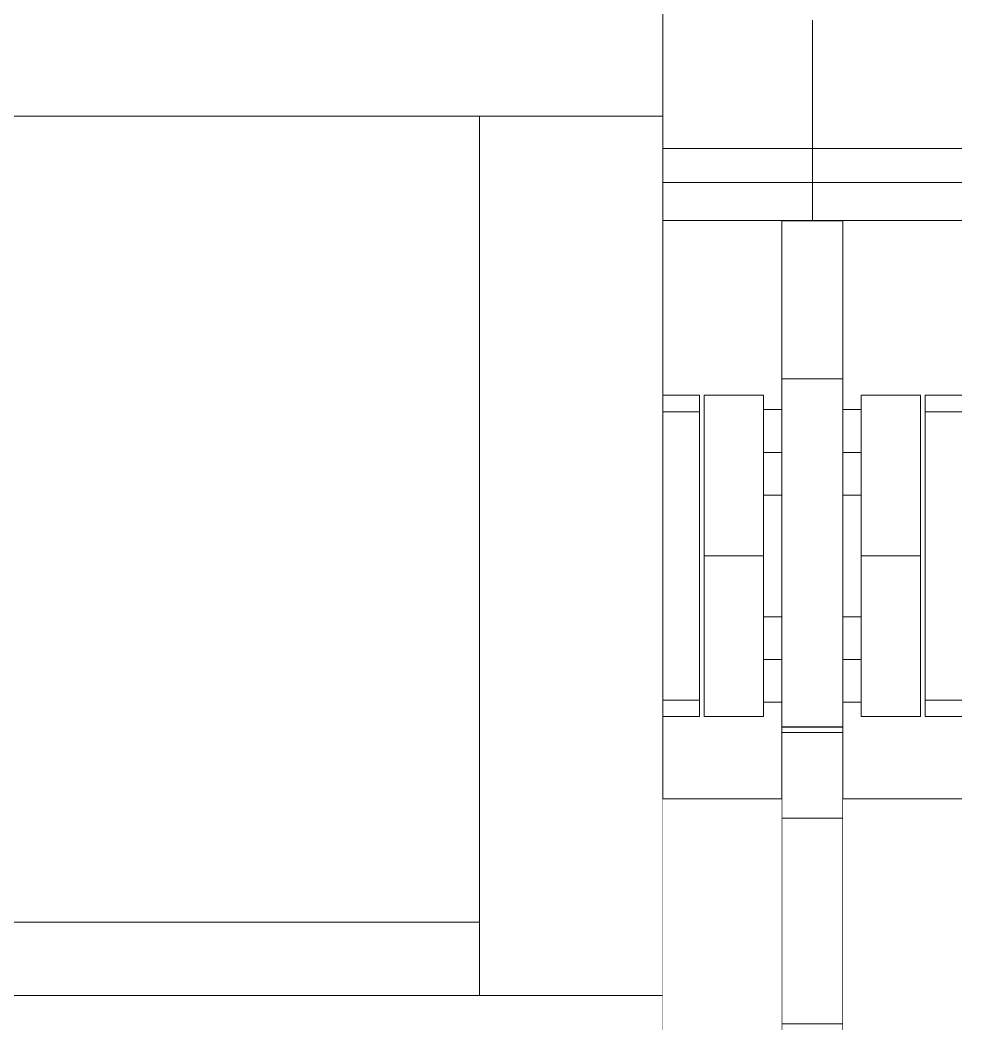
# Model space of a CAD drawing. Header units: millimetres. Extents: x -46169 to 237885, y -84465 to 18123.
# Drawn here: x 174047.4 to 174201.6, y -80652 to -80487.6 of the extents above; entities that cross this region are included whole.
import ezdxf

# ---------------------------------------------------------------- set-up
doc = ezdxf.new("R2010")
doc.units = ezdxf.units.MM
doc.header["$MEASUREMENT"] = 0
doc.linetypes.add('Wipeout_Contour', pattern=[1000, 0, -1000])
doc.layers.add('New_A-20-M_Floor_Slab', color=7, linetype='Continuous')
doc.layers.add('New_A-35-M_FFE_Fixed', color=7, linetype='Continuous')
doc.layers.add('New_A-20-M_Floor_Slab_Pen_No__89', color=8, linetype='Continuous', lineweight=20)
doc.layers.add('New_A-35-M_FFE_Fixed_Pen_No__1', color=7, linetype='Continuous', lineweight=13)

# ---------------------------------------------------------------- blocks, each defined once
blk = doc.blocks.new('Section Elem_134_3', base_point=(129666.67, -84332.61))
at = {"color": 254, "linetype": 'Wipeout_Contour', "lineweight": 0, "ltscale": 3070370.317809803}
blk.add_wipeout([(174152.61, -80549.04), (174158.61, -80549.04), (174158.61, -80601.62), (174152.61, -80601.62), (174152.61, -80615.11), (174172.11, -80615.11), (174172.11, -80599.29), (174169.11, -80599.29), (174169.11, -80601.65), (174159.42, -80601.65), (174159.42, -80549.01), (174169.11, -80549.01), (174169.11, -80551.38), (174172.11, -80551.38), (174172.11, -80520.4), (174152.61, -80520.4)], dxfattribs=at).dxf.layer = 'New_A-20-M_Floor_Slab'
at = {"color": 254, "linetype": 'Wipeout_Contour', "lineweight": 0, "ltscale": 767669.863851}
blk.add_wipeout([(174182.11, -80585.29), (174185.11, -80585.29), (174185.11, -80565.38), (174182.11, -80565.38)], dxfattribs=at).dxf.layer = 'New_A-20-M_Floor_Slab'
at = {"color": 254, "linetype": 'Wipeout_Contour', "lineweight": 0, "ltscale": 3070775.236715431}
blk.add_wipeout([(174182.11, -80599.29), (174182.11, -80615.11), (174201.61, -80615.11), (174201.61, -80601.62), (174195.61, -80601.62), (174195.61, -80549.04), (174201.61, -80549.04), (174201.61, -80520.4), (174182.11, -80520.4), (174182.11, -80551.38), (174185.11, -80551.38), (174185.11, -80549.01), (174194.8, -80549.01), (174194.8, -80601.65), (174185.11, -80601.65), (174185.11, -80599.29)], dxfattribs=at).dxf.layer = 'New_A-20-M_Floor_Slab'
at = {"color": 254, "linetype": 'Wipeout_Contour', "lineweight": 0, "ltscale": 767622.669086}
blk.add_wipeout([(174169.11, -80565.38), (174169.11, -80585.29), (174172.11, -80585.29), (174172.11, -80565.38)], dxfattribs=at).dxf.layer = 'New_A-20-M_Floor_Slab'
blk = doc.blocks.new('Section Elem_145_3', base_point=(129666.67, -84332.61))
at = {"color": 254, "linetype": 'Wipeout_Contour', "lineweight": 0, "ltscale": 959442.405562}
blk.add_wipeout([(174177.11, -80520.4), (174172.11, -80520.4), (174172.11, -80520.48), (174182.11, -80520.48), (174182.11, -80520.4)], dxfattribs=at).dxf.layer = 'New_A-35-M_FFE_Fixed'
at = {"color": 254, "linetype": 'Wipeout_Contour', "lineweight": 0, "ltscale": 767581.95293}
blk.add_wipeout([(174182.11, -80538.96), (174182.11, -80535.1), (174172.11, -80535.1), (174172.11, -80538.96)], dxfattribs=at).dxf.layer = 'New_A-35-M_FFE_Fixed'
at = {"color": 254, "linetype": 'Wipeout_Contour', "lineweight": 0, "ltscale": 767524.498043}
blk.add_wipeout([(174152.61, -80549.04), (174152.61, -80549.56), (174158.61, -80549.56), (174158.61, -80549.04)], dxfattribs=at).dxf.layer = 'New_A-35-M_FFE_Fixed'
at = {"color": 254, "linetype": 'Wipeout_Contour', "lineweight": 0, "ltscale": 959481.84086}
blk.add_wipeout([(174169.11, -80551.91), (174169.11, -80553.43), (174172.11, -80553.43), (174172.11, -80552.92), (174172.11, -80551.91)], dxfattribs=at).dxf.layer = 'New_A-35-M_FFE_Fixed'
at = {"color": 254, "linetype": 'Wipeout_Contour', "lineweight": 0, "ltscale": 767591.944754}
blk.add_wipeout([(174169.11, -80555.7), (174169.11, -80558.38), (174172.11, -80558.38), (174172.11, -80555.7)], dxfattribs=at).dxf.layer = 'New_A-35-M_FFE_Fixed'
at = {"color": 254, "linetype": 'Wipeout_Contour', "lineweight": 0, "ltscale": 767603.779651}
blk.add_wipeout([(174169.11, -80564.84), (174172.11, -80564.84), (174172.11, -80563.33), (174169.11, -80563.33)], dxfattribs=at).dxf.layer = 'New_A-35-M_FFE_Fixed'
at = {"color": 254, "linetype": 'Wipeout_Contour', "lineweight": 0, "ltscale": 767644.740252}
blk.add_wipeout([(174169.11, -80587.34), (174169.11, -80589.61), (174172.11, -80589.61), (174172.11, -80587.34)], dxfattribs=at).dxf.layer = 'New_A-35-M_FFE_Fixed'
at = {"color": 254, "linetype": 'Wipeout_Contour', "lineweight": 0, "ltscale": 767657.554423}
blk.add_wipeout([(174169.11, -80594.97), (174169.11, -80597.24), (174172.11, -80597.24), (174172.11, -80594.97)], dxfattribs=at).dxf.layer = 'New_A-35-M_FFE_Fixed'
at = {"color": 254, "linetype": 'Wipeout_Contour', "lineweight": 0, "ltscale": 767611.940391}
blk.add_wipeout([(174152.61, -80601.11), (174152.61, -80601.62), (174158.61, -80601.62), (174158.61, -80601.11)], dxfattribs=at).dxf.layer = 'New_A-35-M_FFE_Fixed'
at = {"color": 254, "linetype": 'Wipeout_Contour', "lineweight": 0, "ltscale": 767694.088724}
blk.add_wipeout([(174182.11, -80604.23), (174182.11, -80603.37), (174172.11, -80603.37), (174172.11, -80604.23)], dxfattribs=at).dxf.layer = 'New_A-35-M_FFE_Fixed'
at = {"color": 254, "linetype": 'Wipeout_Contour', "lineweight": 0, "ltscale": 767700.436966}
blk.add_wipeout([(174172.11, -80607.22), (174172.11, -80607.94), (174182.11, -80607.94), (174182.11, -80607.22)], dxfattribs=at).dxf.layer = 'New_A-35-M_FFE_Fixed'
at = {"color": 254, "linetype": 'Wipeout_Contour', "lineweight": 0, "ltscale": 767705.565855}
blk.add_wipeout([(174182.11, -80611.52), (174182.11, -80609.75), (174172.11, -80609.75), (174172.11, -80611.52)], dxfattribs=at).dxf.layer = 'New_A-35-M_FFE_Fixed'
at = {"color": 254, "linetype": 'Wipeout_Contour', "lineweight": 0, "ltscale": 767717.024516}
blk.add_wipeout([(174172.11, -80618.27), (174182.11, -80618.27), (174182.11, -80616.64), (174172.11, -80616.64)], dxfattribs=at).dxf.layer = 'New_A-35-M_FFE_Fixed'
at = {"color": 254, "linetype": 'Wipeout_Contour', "lineweight": 0, "ltscale": 767728.215046}
blk.add_wipeout([(174172.11, -80625.86), (174182.11, -80625.86), (174182.11, -80622.37), (174172.11, -80622.37)], dxfattribs=at).dxf.layer = 'New_A-35-M_FFE_Fixed'
at = {"color": 254, "linetype": 'Wipeout_Contour', "lineweight": 0, "ltscale": 767760.591399}
blk.add_wipeout([(174182.11, -80646.23), (174182.11, -80640.54), (174172.11, -80640.54), (174172.11, -80646.23)], dxfattribs=at).dxf.layer = 'New_A-35-M_FFE_Fixed'
at = {"color": 254, "linetype": 'Wipeout_Contour', "lineweight": 0, "ltscale": 767558.555279}
blk.add_wipeout([(174182.11, -80525.7), (174182.11, -80520.48), (174172.11, -80520.48), (174172.11, -80525.7)], dxfattribs=at).dxf.layer = 'New_A-35-M_FFE_Fixed'
at = {"color": 254, "linetype": 'Wipeout_Contour', "lineweight": 0, "ltscale": 767574.956223}
blk.add_wipeout([(174182.11, -80535.1), (174182.11, -80530.63), (174172.11, -80530.63), (174172.11, -80535.1)], dxfattribs=at).dxf.layer = 'New_A-35-M_FFE_Fixed'
at = {"color": 254, "linetype": 'Wipeout_Contour', "lineweight": 0, "ltscale": 767587.839371}
blk.add_wipeout([(174182.11, -80542.11), (174182.11, -80538.96), (174172.11, -80538.96), (174172.11, -80542.11)], dxfattribs=at).dxf.layer = 'New_A-35-M_FFE_Fixed'
at = {"color": 254, "linetype": 'Wipeout_Contour', "lineweight": 0, "ltscale": 767582.887263}
blk.add_wipeout([(174169.11, -80551.91), (174172.11, -80551.91), (174172.11, -80551.38), (174169.11, -80551.38)], dxfattribs=at).dxf.layer = 'New_A-35-M_FFE_Fixed'
at = {"color": 254, "linetype": 'Wipeout_Contour', "lineweight": 0, "ltscale": 767587.789083}
blk.add_wipeout([(174169.11, -80555.7), (174172.11, -80555.7), (174172.11, -80553.43), (174169.11, -80553.43)], dxfattribs=at).dxf.layer = 'New_A-35-M_FFE_Fixed'
at = {"color": 254, "linetype": 'Wipeout_Contour', "lineweight": 0, "ltscale": 767600.598811}
blk.add_wipeout([(174169.11, -80561.05), (174169.11, -80563.33), (174172.11, -80563.33), (174172.11, -80561.05)], dxfattribs=at).dxf.layer = 'New_A-35-M_FFE_Fixed'
at = {"color": 254, "linetype": 'Wipeout_Contour', "lineweight": 0, "ltscale": 767605.501133}
blk.add_wipeout([(174169.11, -80564.84), (174169.11, -80565.38), (174172.11, -80565.38), (174172.11, -80564.84)], dxfattribs=at).dxf.layer = 'New_A-35-M_FFE_Fixed'
at = {"color": 254, "linetype": 'Wipeout_Contour', "lineweight": 0, "ltscale": 767641.558603}
blk.add_wipeout([(174169.11, -80587.34), (174172.11, -80587.34), (174172.11, -80585.82), (174169.11, -80585.82)], dxfattribs=at).dxf.layer = 'New_A-35-M_FFE_Fixed'
at = {"color": 254, "linetype": 'Wipeout_Contour', "lineweight": 0, "ltscale": 767653.397103}
blk.add_wipeout([(174169.11, -80592.29), (174169.11, -80594.97), (174172.11, -80594.97), (174172.11, -80592.29)], dxfattribs=at).dxf.layer = 'New_A-35-M_FFE_Fixed'
at = {"color": 254, "linetype": 'Wipeout_Contour', "lineweight": 0, "ltscale": 959576.596968}
blk.add_wipeout([(174172.11, -80597.24), (174169.11, -80597.24), (174169.11, -80598.75), (174172.11, -80598.75), (174172.11, -80597.66)], dxfattribs=at).dxf.layer = 'New_A-35-M_FFE_Fixed'
at = {"color": 254, "linetype": 'Wipeout_Contour', "lineweight": 0, "ltscale": 767609.694126}
blk.add_wipeout([(174158.61, -80598.94), (174152.61, -80598.94), (174152.61, -80601.11), (174158.61, -80601.11)], dxfattribs=at).dxf.layer = 'New_A-35-M_FFE_Fixed'
at = {"color": 254, "linetype": 'Wipeout_Contour', "lineweight": 0, "ltscale": 767696.382351}
blk.add_wipeout([(174172.11, -80604.23), (174172.11, -80606.1), (174182.11, -80606.1), (174182.11, -80604.23)], dxfattribs=at).dxf.layer = 'New_A-35-M_FFE_Fixed'
at = {"color": 254, "linetype": 'Wipeout_Contour', "lineweight": 0, "ltscale": 767702.56077}
blk.add_wipeout([(174172.11, -80609.75), (174182.11, -80609.75), (174182.11, -80607.94), (174172.11, -80607.94)], dxfattribs=at).dxf.layer = 'New_A-35-M_FFE_Fixed'
at = {"color": 254, "linetype": 'Wipeout_Contour', "lineweight": 0, "ltscale": 767714.244173}
blk.add_wipeout([(174182.11, -80616.64), (174182.11, -80614.96), (174172.11, -80614.96), (174172.11, -80616.64)], dxfattribs=at).dxf.layer = 'New_A-35-M_FFE_Fixed'
at = {"color": 254, "linetype": 'Wipeout_Contour', "lineweight": 0, "ltscale": 767719.687357}
blk.add_wipeout([(174182.11, -80619.81), (174182.11, -80618.27), (174172.11, -80618.27), (174172.11, -80619.81)], dxfattribs=at).dxf.layer = 'New_A-35-M_FFE_Fixed'
at = {"color": 254, "linetype": 'Wipeout_Contour', "lineweight": 0, "ltscale": 767751.259364}
blk.add_wipeout([(174182.11, -80640.54), (174182.11, -80635.12), (174172.11, -80635.12), (174172.11, -80640.54)], dxfattribs=at).dxf.layer = 'New_A-35-M_FFE_Fixed'
at = {"color": 254, "linetype": 'Wipeout_Contour', "lineweight": 0, "ltscale": 767770.198243}
blk.add_wipeout([(174182.11, -80651.97), (174182.11, -80646.23), (174172.11, -80646.23), (174172.11, -80651.97)], dxfattribs=at).dxf.layer = 'New_A-35-M_FFE_Fixed'
at = {"color": 254, "linetype": 'Wipeout_Contour', "lineweight": 0, "ltscale": 767567.072988}
blk.add_wipeout([(174182.11, -80525.7), (174172.11, -80525.7), (174172.11, -80530.63), (174182.11, -80530.63)], dxfattribs=at).dxf.layer = 'New_A-35-M_FFE_Fixed'
at = {"color": 254, "linetype": 'Wipeout_Contour', "lineweight": 0, "ltscale": 767592.427288}
blk.add_wipeout([(174182.11, -80544.43), (174182.11, -80542.11), (174172.11, -80542.11), (174172.11, -80544.43)], dxfattribs=at).dxf.layer = 'New_A-35-M_FFE_Fixed'
at = {"color": 254, "linetype": 'Wipeout_Contour', "lineweight": 0, "ltscale": 767568.218278}
blk.add_wipeout([(174158.61, -80598.94), (174158.61, -80551.72), (174152.61, -80551.72), (174152.61, -80598.94)], dxfattribs=at).dxf.layer = 'New_A-35-M_FFE_Fixed'
at = {"color": 254, "linetype": 'Wipeout_Contour', "lineweight": 0, "ltscale": 767596.442932}
blk.add_wipeout([(174169.11, -80558.38), (174169.11, -80561.05), (174172.11, -80561.05), (174172.11, -80558.38)], dxfattribs=at).dxf.layer = 'New_A-35-M_FFE_Fixed'
at = {"color": 254, "linetype": 'Wipeout_Contour', "lineweight": 0, "ltscale": 767639.836731}
blk.add_wipeout([(174169.11, -80585.29), (174169.11, -80585.82), (174172.11, -80585.82), (174172.11, -80585.29)], dxfattribs=at).dxf.layer = 'New_A-35-M_FFE_Fixed'
at = {"color": 254, "linetype": 'Wipeout_Contour', "lineweight": 0, "ltscale": 959562.285944}
blk.add_wipeout([(174169.11, -80589.61), (174169.11, -80592.29), (174172.11, -80592.29), (174172.11, -80591.39), (174172.11, -80589.61)], dxfattribs=at).dxf.layer = 'New_A-35-M_FFE_Fixed'
at = {"color": 254, "linetype": 'Wipeout_Contour', "lineweight": 0, "ltscale": 767662.458446}
blk.add_wipeout([(174169.11, -80598.75), (174169.11, -80599.29), (174172.11, -80599.29), (174172.11, -80598.75)], dxfattribs=at).dxf.layer = 'New_A-35-M_FFE_Fixed'
at = {"color": 254, "linetype": 'Wipeout_Contour', "lineweight": 0, "ltscale": 767711.407592}
blk.add_wipeout([(174172.11, -80614.96), (174182.11, -80614.96), (174182.11, -80613.26), (174172.11, -80613.26)], dxfattribs=at).dxf.layer = 'New_A-35-M_FFE_Fixed'
at = {"color": 254, "linetype": 'Wipeout_Contour', "lineweight": 0, "ltscale": 767723.125764}
blk.add_wipeout([(174182.11, -80622.37), (174182.11, -80619.81), (174172.11, -80619.81), (174172.11, -80622.37)], dxfattribs=at).dxf.layer = 'New_A-35-M_FFE_Fixed'
at = {"color": 254, "linetype": 'Wipeout_Contour', "lineweight": 0, "ltscale": 767742.544976}
blk.add_wipeout([(174182.11, -80635.12), (174182.11, -80630.17), (174172.11, -80630.17), (174172.11, -80635.12)], dxfattribs=at).dxf.layer = 'New_A-35-M_FFE_Fixed'
at = {"color": 254, "linetype": 'Wipeout_Contour', "lineweight": 0, "ltscale": 767595.569941}
blk.add_wipeout([(174182.11, -80545.85), (174182.11, -80544.43), (174172.11, -80544.43), (174172.11, -80545.85)], dxfattribs=at).dxf.layer = 'New_A-35-M_FFE_Fixed'
at = {"color": 254, "linetype": 'Wipeout_Contour', "lineweight": 0, "ltscale": 767526.743168}
blk.add_wipeout([(174152.61, -80551.72), (174158.61, -80551.72), (174158.61, -80549.56), (174152.61, -80549.56)], dxfattribs=at).dxf.layer = 'New_A-35-M_FFE_Fixed'
at = {"color": 254, "linetype": 'Wipeout_Contour', "lineweight": 0, "ltscale": 767616.446937}
blk.add_wipeout([(174182.11, -80561.63), (174182.11, -80553.51), (174172.11, -80553.51), (174172.11, -80561.63)], dxfattribs=at).dxf.layer = 'New_A-35-M_FFE_Fixed'
at = {"color": 254, "linetype": 'Wipeout_Contour', "lineweight": 0, "ltscale": 767623.728217}
blk.add_wipeout([(174169.11, -80593.94), (174169.11, -80585.4), (174159.42, -80585.4), (174159.42, -80593.94)], dxfattribs=at).dxf.layer = 'New_A-35-M_FFE_Fixed'
at = {"color": 254, "linetype": 'Wipeout_Contour', "lineweight": 0, "ltscale": 767679.515565}
blk.add_wipeout([(174172.11, -80591.39), (174172.11, -80598.86), (174182.11, -80598.86), (174182.11, -80591.39)], dxfattribs=at).dxf.layer = 'New_A-35-M_FFE_Fixed'
at = {"color": 254, "linetype": 'Wipeout_Contour', "lineweight": 0, "ltscale": 767708.514808}
blk.add_wipeout([(174182.11, -80611.52), (174172.11, -80611.52), (174172.11, -80613.26), (174182.11, -80613.26)], dxfattribs=at).dxf.layer = 'New_A-35-M_FFE_Fixed'
at = {"color": 254, "linetype": 'Wipeout_Contour', "lineweight": 0, "ltscale": 767737.856753}
blk.add_wipeout([(174172.11, -80630.17), (174182.11, -80630.17), (174182.11, -80629.54), (174172.11, -80629.54)], dxfattribs=at).dxf.layer = 'New_A-35-M_FFE_Fixed'
at = {"layer": 'New_A-35-M_FFE_Fixed_Pen_No__1', "linetype": 'Continuous'}
blk.add_line((174169.11, -80592.29), (174172.11, -80592.29), dxfattribs=at)
at = {"color": 254, "linetype": 'Wipeout_Contour', "lineweight": 0, "ltscale": 767502.914138}
blk.add_wipeout([(174152.61, -80503.33), (174122.61, -80503.33), (174122.61, -80647.33), (174152.61, -80647.33)], dxfattribs=at).dxf.layer = 'New_A-35-M_FFE_Fixed'
at = {"color": 254, "linetype": 'Wipeout_Contour', "lineweight": 0, "ltscale": 767597.166806}
blk.add_wipeout([(174182.11, -80546.33), (174182.11, -80545.85), (174172.11, -80545.85), (174172.11, -80546.33)], dxfattribs=at).dxf.layer = 'New_A-35-M_FFE_Fixed'
at = {"color": 254, "linetype": 'Wipeout_Contour', "lineweight": 0, "ltscale": 767608.098043}
blk.add_wipeout([(174169.11, -80575.33), (174159.42, -80575.33), (174159.42, -80585.4), (174169.11, -80585.4)], dxfattribs=at).dxf.layer = 'New_A-35-M_FFE_Fixed'
at = {"color": 254, "linetype": 'Wipeout_Contour', "lineweight": 0, "ltscale": 767665.24225}
blk.add_wipeout([(174172.11, -80591.39), (174182.11, -80591.39), (174182.11, -80581.87), (174172.11, -80581.87)], dxfattribs=at).dxf.layer = 'New_A-35-M_FFE_Fixed'
at = {"color": 254, "linetype": 'Wipeout_Contour', "lineweight": 0, "ltscale": 767635.691996}
blk.add_wipeout([(174159.42, -80593.94), (174159.42, -80599.65), (174169.11, -80599.65), (174169.11, -80593.94)], dxfattribs=at).dxf.layer = 'New_A-35-M_FFE_Fixed'
at = {"color": 254, "linetype": 'Wipeout_Contour', "lineweight": 0, "ltscale": 767689.535215}
blk.add_wipeout([(174182.11, -80603.32), (174182.11, -80598.86), (174172.11, -80598.86), (174172.11, -80603.32)], dxfattribs=at).dxf.layer = 'New_A-35-M_FFE_Fixed'
at = {"layer": 'New_A-35-M_FFE_Fixed_Pen_No__1', "linetype": 'Continuous'}
for p, q in [((174159.42, -80593.94), (174159.42, -80585.4)), ((174169.11, -80585.29), (174172.11, -80585.29)), ((174169.11, -80593.94), (174169.11, -80585.4))]:
    blk.add_line(p, q, dxfattribs=at)
at = {"color": 254, "linetype": 'Wipeout_Contour', "lineweight": 0, "ltscale": 1149659.835886493}
blk.add_wipeout([(173651.61, -80346.96), (173651.61, -80503.33), (173681.61, -80503.33), (174122.61, -80503.33), (174152.61, -80503.33), (174152.61, -80346.96)], dxfattribs=at).dxf.layer = 'New_A-35-M_FFE_Fixed'
at = {"color": 254, "linetype": 'Wipeout_Contour', "lineweight": 0, "ltscale": 767493.773908}
blk.add_wipeout([(174152.61, -80511.45), (174177.11, -80511.45), (174177.11, -80510.54), (174152.61, -80510.54)], dxfattribs=at).dxf.layer = 'New_A-35-M_FFE_Fixed'
at = {"color": 254, "linetype": 'Wipeout_Contour', "lineweight": 0, "ltscale": 767504.341133}
blk.add_wipeout([(174152.61, -80520.4), (174177.11, -80520.4), (174177.11, -80514.18), (174152.61, -80514.18)], dxfattribs=at).dxf.layer = 'New_A-35-M_FFE_Fixed'
at = {"color": 254, "linetype": 'Wipeout_Contour', "lineweight": 0, "ltscale": 767598.681403}
blk.add_wipeout([(174172.11, -80546.33), (174172.11, -80547.66), (174182.11, -80547.66), (174182.11, -80546.33)], dxfattribs=at).dxf.layer = 'New_A-35-M_FFE_Fixed'
at = {"color": 254, "linetype": 'Wipeout_Contour', "lineweight": 0, "ltscale": 767591.181671}
blk.add_wipeout([(174169.11, -80575.33), (174169.11, -80565.26), (174159.42, -80565.26), (174159.42, -80575.33)], dxfattribs=at).dxf.layer = 'New_A-35-M_FFE_Fixed'
at = {"color": 254, "linetype": 'Wipeout_Contour', "lineweight": 0, "ltscale": 767648.542266}
blk.add_wipeout([(174182.11, -80581.87), (174182.11, -80571.51), (174172.11, -80571.51), (174172.11, -80581.87)], dxfattribs=at).dxf.layer = 'New_A-35-M_FFE_Fixed'
at = {"color": 254, "linetype": 'Wipeout_Contour', "lineweight": 0, "ltscale": 767642.167092}
blk.add_wipeout([(174159.42, -80599.65), (174159.42, -80601.65), (174169.11, -80601.65), (174169.11, -80599.65)], dxfattribs=at).dxf.layer = 'New_A-35-M_FFE_Fixed'
at = {"color": 254, "linetype": 'Wipeout_Contour', "lineweight": 0, "ltscale": 1150194.323511379}
blk.add_wipeout([(173651.61, -80647.33), (173651.61, -80695.83), (174152.61, -80695.83), (174152.61, -80647.33), (174122.61, -80647.33), (173681.61, -80647.33)], dxfattribs=at).dxf.layer = 'New_A-35-M_FFE_Fixed'
at = {"layer": 'New_A-35-M_FFE_Fixed_Pen_No__1', "linetype": 'Continuous'}
for p, q in [((174177.11, -80520.4), (174152.61, -80520.4)), ((174159.42, -80575.33), (174169.11, -80575.33)), ((174159.42, -80585.4), (174159.42, -80575.33)), ((174169.11, -80585.4), (174169.11, -80575.33)), ((174159.42, -80599.65), (174159.42, -80593.94)), ((174169.11, -80599.65), (174169.11, -80593.94)), ((174152.61, -80598.94), (174158.61, -80598.94)), ((174158.61, -80601.11), (174158.61, -80598.94)), ((174169.11, -80599.29), (174172.11, -80599.29)), ((174158.61, -80601.62), (174158.61, -80601.11)), ((174159.42, -80601.65), (174159.42, -80599.65)), ((174169.11, -80601.65), (174169.11, -80599.65)), ((174152.61, -80601.62), (174158.61, -80601.62)), ((174159.42, -80601.65), (174169.11, -80601.65)), ((174152.61, -80695.83), (174152.61, -80647.33))]:
    blk.add_line(p, q, dxfattribs=at)
at = {"color": 254, "linetype": 'Wipeout_Contour', "lineweight": 0, "ltscale": 767460.392895}
blk.add_wipeout([(174177.11, -80487.59), (174152.61, -80487.59), (174152.61, -80494.61), (174177.11, -80494.61)], dxfattribs=at).dxf.layer = 'New_A-35-M_FFE_Fixed'
at = {"color": 254, "linetype": 'Wipeout_Contour', "lineweight": 0, "ltscale": 767498.928806}
blk.add_wipeout([(174152.61, -80514.18), (174177.11, -80514.18), (174177.11, -80513.95), (174152.61, -80513.95)], dxfattribs=at).dxf.layer = 'New_A-35-M_FFE_Fixed'
at = {"color": 254, "linetype": 'Wipeout_Contour', "lineweight": 0, "ltscale": 767605.157049}
blk.add_wipeout([(174172.11, -80548.19), (174172.11, -80553.51), (174182.11, -80553.51), (174182.11, -80548.19)], dxfattribs=at).dxf.layer = 'New_A-35-M_FFE_Fixed'
at = {"color": 254, "linetype": 'Wipeout_Contour', "lineweight": 0, "ltscale": 767575.554466}
blk.add_wipeout([(174169.11, -80565.26), (174169.11, -80556.72), (174159.42, -80556.72), (174159.42, -80565.26)], dxfattribs=at).dxf.layer = 'New_A-35-M_FFE_Fixed'
at = {"color": 254, "linetype": 'Wipeout_Contour', "lineweight": 0, "ltscale": 767631.552664}
blk.add_wipeout([(174172.11, -80571.51), (174182.11, -80571.51), (174182.11, -80561.63), (174172.11, -80561.63)], dxfattribs=at).dxf.layer = 'New_A-35-M_FFE_Fixed'
at = {"color": 254, "linetype": 'Wipeout_Contour', "lineweight": 0, "ltscale": 766759.169752}
blk.add_wipeout([(173681.61, -80647.33), (174122.61, -80647.33), (174122.61, -80635.33), (173681.61, -80635.33)], dxfattribs=at).dxf.layer = 'New_A-35-M_FFE_Fixed'
at = {"layer": 'New_A-35-M_FFE_Fixed_Pen_No__1', "linetype": 'Continuous'}
for p, q in [((174169.11, -80558.38), (174172.11, -80558.38)), ((174159.42, -80575.33), (174159.42, -80565.26)), ((174169.11, -80575.33), (174169.11, -80565.26)), ((174169.11, -80565.38), (174172.11, -80565.38)), ((174122.61, -80647.33), (173681.61, -80647.33)), ((174122.61, -80647.33), (174152.61, -80647.33))]:
    blk.add_line(p, q, dxfattribs=at)
at = {"color": 254, "linetype": 'Wipeout_Contour', "lineweight": 0, "ltscale": 767472.168457}
blk.add_wipeout([(174177.11, -80494.61), (174152.61, -80494.61), (174152.61, -80501.63), (174177.11, -80501.63)], dxfattribs=at).dxf.layer = 'New_A-35-M_FFE_Fixed'
at = {"color": 254, "linetype": 'Wipeout_Contour', "lineweight": 0, "ltscale": 766638.093747}
blk.add_wipeout([(173681.61, -80635.33), (174122.61, -80635.33), (174122.61, -80503.33), (173681.61, -80503.33)], dxfattribs=at).dxf.layer = 'New_A-35-M_FFE_Fixed'
at = {"color": 254, "linetype": 'Wipeout_Contour', "lineweight": 0, "ltscale": 767497.582997}
blk.add_wipeout([(174152.61, -80513.55), (174177.11, -80513.55), (174177.11, -80512.98), (174152.61, -80512.98)], dxfattribs=at).dxf.layer = 'New_A-35-M_FFE_Fixed'
at = {"color": 254, "linetype": 'Wipeout_Contour', "lineweight": 0, "ltscale": 767563.594883}
blk.add_wipeout([(174159.42, -80551.02), (174159.42, -80556.72), (174169.11, -80556.72), (174169.11, -80551.02)], dxfattribs=at).dxf.layer = 'New_A-35-M_FFE_Fixed'
at = {"layer": 'New_A-35-M_FFE_Fixed_Pen_No__1', "linetype": 'Continuous'}
for p, q in [((174122.61, -80503.33), (173681.61, -80503.33)), ((174122.61, -80647.33), (174122.61, -80503.33)), ((174159.42, -80565.26), (174159.42, -80556.72)), ((174169.11, -80565.26), (174169.11, -80556.72)), ((174122.61, -80635.33), (173681.61, -80635.33))]:
    blk.add_line(p, q, dxfattribs=at)
at = {"color": 254, "linetype": 'Wipeout_Contour', "lineweight": 0, "ltscale": 959343.370832}
blk.add_wipeout([(174152.61, -80508.61), (174177.11, -80508.61), (174177.11, -80501.63), (174152.61, -80501.63), (174152.61, -80503.33)], dxfattribs=at).dxf.layer = 'New_A-35-M_FFE_Fixed'
at = {"color": 254, "linetype": 'Wipeout_Contour', "lineweight": 0, "ltscale": 767496.511977}
blk.add_wipeout([(174152.61, -80512.98), (174177.11, -80512.98), (174177.11, -80512.27), (174152.61, -80512.27)], dxfattribs=at).dxf.layer = 'New_A-35-M_FFE_Fixed'
at = {"color": 254, "linetype": 'Wipeout_Contour', "lineweight": 0, "ltscale": 767557.122748}
blk.add_wipeout([(174159.42, -80551.02), (174169.11, -80551.02), (174169.11, -80549.01), (174159.42, -80549.01)], dxfattribs=at).dxf.layer = 'New_A-35-M_FFE_Fixed'
at = {"layer": 'New_A-35-M_FFE_Fixed_Pen_No__1', "linetype": 'Continuous'}
for p, q in [((174152.61, -80503.33), (174152.61, -80346.96)), ((174122.61, -80503.33), (174152.61, -80503.33)), ((174152.61, -80549.04), (174158.61, -80549.04)), ((174158.61, -80549.56), (174158.61, -80549.04)), ((174158.61, -80551.72), (174158.61, -80549.56)), ((174159.42, -80551.02), (174159.42, -80549.01)), ((174159.42, -80549.01), (174169.11, -80549.01)), ((174169.11, -80551.02), (174169.11, -80549.01)), ((174152.61, -80551.72), (174158.61, -80551.72)), ((174158.61, -80598.94), (174158.61, -80551.72)), ((174159.42, -80556.72), (174159.42, -80551.02)), ((174169.11, -80556.72), (174169.11, -80551.02)), ((174169.11, -80551.38), (174172.11, -80551.38))]:
    blk.add_line(p, q, dxfattribs=at)
at = {"color": 254, "linetype": 'Wipeout_Contour', "lineweight": 0, "ltscale": 767490.593253}
blk.add_wipeout([(174152.61, -80509.58), (174177.11, -80509.58), (174177.11, -80508.61), (174152.61, -80508.61)], dxfattribs=at).dxf.layer = 'New_A-35-M_FFE_Fixed'
at = {"color": 254, "linetype": 'Wipeout_Contour', "lineweight": 0, "ltscale": 767495.226141}
blk.add_wipeout([(174152.61, -80512.27), (174177.11, -80512.27), (174177.11, -80511.45), (174152.61, -80511.45)], dxfattribs=at).dxf.layer = 'New_A-35-M_FFE_Fixed'
at = {"color": 254, "linetype": 'Wipeout_Contour', "lineweight": 0, "ltscale": 767498.39885}
blk.add_wipeout([(174152.61, -80513.95), (174177.11, -80513.95), (174177.11, -80513.55), (174152.61, -80513.55)], dxfattribs=at).dxf.layer = 'New_A-35-M_FFE_Fixed'
at = {"layer": 'New_A-35-M_FFE_Fixed_Pen_No__1', "linetype": 'Continuous'}
for p, q in [((174177.11, -80508.61), (174152.61, -80508.61)), ((174177.11, -80514.18), (174152.61, -80514.18))]:
    blk.add_line(p, q, dxfattribs=at)
at = {"color": 254, "linetype": 'Wipeout_Contour', "lineweight": 0, "ltscale": 767492.209975}
blk.add_wipeout([(174152.61, -80510.54), (174177.11, -80510.54), (174177.11, -80509.58), (174152.61, -80509.58)], dxfattribs=at).dxf.layer = 'New_A-35-M_FFE_Fixed'
at = {"layer": 'New_A-35-M_FFE_Fixed_Pen_No__1', "linetype": 'Continuous'}
blk.add_line((174152.61, -80647.33), (174152.61, -80503.33), dxfattribs=at)
blk = doc.blocks.new('Section Elem_146_3', base_point=(129666.67, -84332.61))
at = {"layer": 'New_A-35-M_FFE_Fixed_Pen_No__1', "linetype": 'Continuous'}
for p, q in [((174172.11, -80520.48), (174172.11, -80520.4)), ((174172.11, -80525.7), (174172.11, -80520.48)), ((174172.11, -80530.63), (174172.11, -80525.7)), ((174182.11, -80530.63), (174182.11, -80525.7)), ((174172.11, -80535.1), (174172.11, -80530.63)), ((174182.11, -80535.1), (174182.11, -80530.63)), ((174172.11, -80538.96), (174172.11, -80535.1)), ((174182.11, -80538.96), (174182.11, -80535.1)), ((174172.11, -80542.11), (174172.11, -80538.96)), ((174182.11, -80542.11), (174182.11, -80538.96)), ((174172.11, -80544.43), (174172.11, -80542.11)), ((174182.11, -80544.43), (174182.11, -80542.11)), ((174172.11, -80545.85), (174172.11, -80544.43)), ((174182.11, -80545.85), (174182.11, -80544.43)), ((174172.11, -80546.33), (174172.11, -80545.85)), ((174182.11, -80546.33), (174172.11, -80546.33)), ((174182.11, -80546.33), (174182.11, -80545.85)), ((174172.11, -80561.63), (174172.11, -80553.51)), ((174172.11, -80571.51), (174172.11, -80561.63)), ((174172.11, -80581.87), (174172.11, -80571.51)), ((174182.11, -80581.87), (174182.11, -80571.51)), ((174172.11, -80591.39), (174172.11, -80581.87)), ((174172.11, -80598.86), (174172.11, -80591.39)), ((174182.11, -80604.23), (174172.11, -80604.23)), ((174172.11, -80611.52), (174172.11, -80609.75)), ((174182.11, -80611.52), (174182.11, -80609.75)), ((174172.11, -80613.26), (174172.11, -80611.52)), ((174182.11, -80613.26), (174182.11, -80611.52)), ((174172.11, -80614.96), (174172.11, -80613.26)), ((174182.11, -80614.96), (174182.11, -80613.26)), ((174172.11, -80616.64), (174172.11, -80614.96)), ((174182.11, -80616.64), (174182.11, -80614.96)), ((174172.11, -80618.27), (174172.11, -80616.64)), ((174182.11, -80618.27), (174182.11, -80616.64)), ((174182.11, -80618.27), (174172.11, -80618.27)), ((174172.11, -80619.81), (174172.11, -80618.27)), ((174182.11, -80619.81), (174182.11, -80618.27)), ((174172.11, -80622.37), (174172.11, -80619.81)), ((174182.11, -80622.37), (174182.11, -80619.81)), ((174172.11, -80640.54), (174172.11, -80635.12)), ((174182.11, -80640.54), (174182.11, -80635.12)), ((174172.11, -80646.23), (174172.11, -80640.54)), ((174182.11, -80646.23), (174182.11, -80640.54)), ((174172.11, -80651.97), (174172.11, -80646.23)), ((174182.11, -80651.97), (174182.11, -80646.23)), ((174182.11, -80651.97), (174172.11, -80651.97)), ((174172.11, -80884.65), (174172.11, -80651.97)), ((174182.11, -80884.65), (174182.11, -80651.97))]:
    blk.add_line(p, q, dxfattribs=at)
at = {"color": 254, "linetype": 'Wipeout_Contour', "lineweight": 0, "ltscale": 767549.353286}
blk.add_wipeout([(174201.61, -80487.59), (174177.11, -80487.59), (174177.11, -80494.61), (174201.61, -80494.61)], dxfattribs=at).dxf.layer = 'New_A-35-M_FFE_Fixed'
at = {"color": 254, "linetype": 'Wipeout_Contour', "lineweight": 0, "ltscale": 767582.730439}
blk.add_wipeout([(174177.11, -80510.54), (174177.11, -80511.45), (174201.61, -80511.45), (174201.61, -80510.54)], dxfattribs=at).dxf.layer = 'New_A-35-M_FFE_Fixed'
at = {"color": 254, "linetype": 'Wipeout_Contour', "lineweight": 0, "ltscale": 767593.296423}
blk.add_wipeout([(174177.11, -80514.18), (174177.11, -80520.4), (174201.61, -80520.4), (174201.61, -80514.18)], dxfattribs=at).dxf.layer = 'New_A-35-M_FFE_Fixed'
at = {"color": 254, "linetype": 'Wipeout_Contour', "lineweight": 0, "ltscale": 767600.238935}
blk.add_wipeout([(174182.11, -80548.19), (174182.11, -80547.66), (174172.11, -80547.66), (174172.11, -80548.19)], dxfattribs=at).dxf.layer = 'New_A-35-M_FFE_Fixed'
at = {"color": 254, "linetype": 'Wipeout_Contour', "lineweight": 0, "ltscale": 767682.857314}
blk.add_wipeout([(174195.61, -80551.72), (174201.61, -80551.72), (174201.61, -80549.56), (174195.61, -80549.56)], dxfattribs=at).dxf.layer = 'New_A-35-M_FFE_Fixed'
at = {"color": 254, "linetype": 'Wipeout_Contour', "lineweight": 0, "ltscale": 767768.037214}
blk.add_wipeout([(174201.61, -80601.11), (174195.61, -80601.11), (174195.61, -80601.62), (174201.61, -80601.62)], dxfattribs=at).dxf.layer = 'New_A-35-M_FFE_Fixed'
at = {"color": 254, "linetype": 'Wipeout_Contour', "lineweight": 0, "ltscale": 767693.324425}
blk.add_wipeout([(174182.11, -80603.37), (174182.11, -80603.32), (174172.11, -80603.32), (174172.11, -80603.37)], dxfattribs=at).dxf.layer = 'New_A-35-M_FFE_Fixed'
at = {"color": 254, "linetype": 'Wipeout_Contour', "lineweight": 0, "ltscale": 767698.892509}
blk.add_wipeout([(174182.11, -80607.22), (174182.11, -80606.1), (174172.11, -80606.1), (174172.11, -80607.22)], dxfattribs=at).dxf.layer = 'New_A-35-M_FFE_Fixed'
at = {"color": 254, "linetype": 'Wipeout_Contour', "lineweight": 0, "ltscale": 767734.241235}
blk.add_wipeout([(174182.11, -80629.54), (174182.11, -80625.86), (174172.11, -80625.86), (174172.11, -80629.54)], dxfattribs=at).dxf.layer = 'New_A-35-M_FFE_Fixed'
at = {"layer": 'New_A-35-M_FFE_Fixed_Pen_No__1', "linetype": 'Continuous'}
for p, q in [((174182.11, -80520.48), (174172.11, -80520.48)), ((174201.61, -80520.4), (174177.11, -80520.4)), ((174182.11, -80520.48), (174182.11, -80520.4)), ((174182.11, -80525.7), (174182.11, -80520.48)), ((174172.11, -80548.19), (174172.11, -80546.33)), ((174182.11, -80548.19), (174182.11, -80546.33)), ((174172.11, -80553.51), (174172.11, -80548.19)), ((174172.11, -80603.32), (174172.11, -80598.86)), ((174182.11, -80603.32), (174172.11, -80603.32)), ((174172.11, -80604.23), (174172.11, -80603.32)), ((174172.11, -80606.1), (174172.11, -80604.23)), ((174182.11, -80604.23), (174182.11, -80603.32)), ((174182.11, -80606.1), (174182.11, -80604.23)), ((174172.11, -80607.94), (174172.11, -80606.1)), ((174182.11, -80607.94), (174182.11, -80606.1)), ((174172.11, -80609.75), (174172.11, -80607.94)), ((174182.11, -80609.75), (174182.11, -80607.94)), ((174172.11, -80625.86), (174172.11, -80622.37)), ((174182.11, -80625.86), (174182.11, -80622.37)), ((174172.11, -80630.17), (174172.11, -80625.86)), ((174182.11, -80630.17), (174182.11, -80625.86)), ((174172.11, -80635.12), (174172.11, -80630.17)), ((174182.11, -80635.12), (174182.11, -80630.17))]:
    blk.add_line(p, q, dxfattribs=at)
at = {"color": 254, "linetype": 'Wipeout_Contour', "lineweight": 0, "ltscale": 767561.127484}
blk.add_wipeout([(174177.11, -80494.61), (174177.11, -80501.63), (174201.61, -80501.63), (174201.61, -80494.61)], dxfattribs=at).dxf.layer = 'New_A-35-M_FFE_Fixed'
at = {"color": 254, "linetype": 'Wipeout_Contour', "lineweight": 0, "ltscale": 767587.884732}
blk.add_wipeout([(174177.11, -80513.95), (174177.11, -80514.18), (174201.61, -80514.18), (174201.61, -80513.95)], dxfattribs=at).dxf.layer = 'New_A-35-M_FFE_Fixed'
at = {"color": 254, "linetype": 'Wipeout_Contour', "lineweight": 0, "ltscale": 767680.612646}
blk.add_wipeout([(174195.61, -80549.56), (174201.61, -80549.56), (174201.61, -80549.04), (174195.61, -80549.04)], dxfattribs=at).dxf.layer = 'New_A-35-M_FFE_Fixed'
at = {"color": 254, "linetype": 'Wipeout_Contour', "lineweight": 0, "ltscale": 767765.791405}
blk.add_wipeout([(174201.61, -80598.94), (174195.61, -80598.94), (174195.61, -80601.11), (174201.61, -80601.11)], dxfattribs=at).dxf.layer = 'New_A-35-M_FFE_Fixed'
at = {"layer": 'New_A-35-M_FFE_Fixed_Pen_No__1', "linetype": 'Continuous'}
blk.add_line((174177.11, -80494.61), (174177.11, -80487.59), dxfattribs=at)
at = {"color": 254, "linetype": 'Wipeout_Contour', "lineweight": 0, "ltscale": 767572.8735}
blk.add_wipeout([(174177.11, -80501.63), (174177.11, -80508.61), (174201.61, -80508.61), (174201.61, -80501.63)], dxfattribs=at).dxf.layer = 'New_A-35-M_FFE_Fixed'
at = {"color": 254, "linetype": 'Wipeout_Contour', "lineweight": 0, "ltscale": 767586.539079}
blk.add_wipeout([(174177.11, -80512.98), (174177.11, -80513.55), (174201.61, -80513.55), (174201.61, -80512.98)], dxfattribs=at).dxf.layer = 'New_A-35-M_FFE_Fixed'
at = {"color": 254, "linetype": 'Wipeout_Contour', "lineweight": 0, "ltscale": 767724.323991}
blk.add_wipeout([(174195.61, -80551.72), (174195.61, -80598.94), (174201.61, -80598.94), (174201.61, -80551.72)], dxfattribs=at).dxf.layer = 'New_A-35-M_FFE_Fixed'
at = {"layer": 'New_A-35-M_FFE_Fixed_Pen_No__1', "linetype": 'Continuous'}
blk.add_line((174177.11, -80501.63), (174177.11, -80494.61), dxfattribs=at)
at = {"color": 254, "linetype": 'Wipeout_Contour', "lineweight": 0, "ltscale": 767579.550145}
blk.add_wipeout([(174177.11, -80509.58), (174201.61, -80509.58), (174201.61, -80508.61), (174177.11, -80508.61)], dxfattribs=at).dxf.layer = 'New_A-35-M_FFE_Fixed'
at = {"color": 254, "linetype": 'Wipeout_Contour', "lineweight": 0, "ltscale": 767585.46819}
blk.add_wipeout([(174177.11, -80512.98), (174201.61, -80512.98), (174201.61, -80512.27), (174177.11, -80512.27)], dxfattribs=at).dxf.layer = 'New_A-35-M_FFE_Fixed'
at = {"color": 254, "linetype": 'Wipeout_Contour', "lineweight": 0, "ltscale": 767650.380588}
blk.add_wipeout([(174185.11, -80549.01), (174185.11, -80551.02), (174194.8, -80551.02), (174194.8, -80549.01)], dxfattribs=at).dxf.layer = 'New_A-35-M_FFE_Fixed'
at = {"color": 254, "linetype": 'Wipeout_Contour', "lineweight": 0, "ltscale": 767684.435374}
blk.add_wipeout([(174185.11, -80565.26), (174185.11, -80575.33), (174194.8, -80575.33), (174194.8, -80565.26)], dxfattribs=at).dxf.layer = 'New_A-35-M_FFE_Fixed'
at = {"color": 254, "linetype": 'Wipeout_Contour', "lineweight": 0, "ltscale": 767735.414602}
blk.add_wipeout([(174194.8, -80599.65), (174185.11, -80599.65), (174185.11, -80601.65), (174194.8, -80601.65)], dxfattribs=at).dxf.layer = 'New_A-35-M_FFE_Fixed'
at = {"layer": 'New_A-35-M_FFE_Fixed_Pen_No__1', "linetype": 'Continuous'}
for p, q in [((174177.11, -80508.61), (174177.11, -80501.63)), ((174201.61, -80508.61), (174177.11, -80508.61)), ((174194.8, -80549.01), (174185.11, -80549.01)), ((174201.61, -80549.04), (174195.61, -80549.04)), ((174195.61, -80549.56), (174195.61, -80549.04)), ((174195.61, -80601.62), (174195.61, -80601.11)), ((174194.8, -80601.65), (174185.11, -80601.65)), ((174201.61, -80601.62), (174195.61, -80601.62))]:
    blk.add_line(p, q, dxfattribs=at)
at = {"color": 254, "linetype": 'Wipeout_Contour', "lineweight": 0, "ltscale": 767581.166691}
blk.add_wipeout([(174177.11, -80510.54), (174201.61, -80510.54), (174201.61, -80509.58), (174177.11, -80509.58)], dxfattribs=at).dxf.layer = 'New_A-35-M_FFE_Fixed'
at = {"color": 254, "linetype": 'Wipeout_Contour', "lineweight": 0, "ltscale": 767584.182507}
blk.add_wipeout([(174177.11, -80512.27), (174201.61, -80512.27), (174201.61, -80511.45), (174177.11, -80511.45)], dxfattribs=at).dxf.layer = 'New_A-35-M_FFE_Fixed'
at = {"color": 254, "linetype": 'Wipeout_Contour', "lineweight": 0, "ltscale": 767587.354841}
blk.add_wipeout([(174177.11, -80513.95), (174201.61, -80513.95), (174201.61, -80513.55), (174177.11, -80513.55)], dxfattribs=at).dxf.layer = 'New_A-35-M_FFE_Fixed'
at = {"color": 254, "linetype": 'Wipeout_Contour', "lineweight": 0, "ltscale": 767656.851936}
blk.add_wipeout([(174185.11, -80551.02), (174185.11, -80556.72), (174194.8, -80556.72), (174194.8, -80551.02)], dxfattribs=at).dxf.layer = 'New_A-35-M_FFE_Fixed'
at = {"color": 254, "linetype": 'Wipeout_Contour', "lineweight": 0, "ltscale": 767728.940292}
blk.add_wipeout([(174194.8, -80593.94), (174185.11, -80593.94), (174185.11, -80599.65), (174194.8, -80599.65)], dxfattribs=at).dxf.layer = 'New_A-35-M_FFE_Fixed'
at = {"layer": 'New_A-35-M_FFE_Fixed_Pen_No__1', "linetype": 'Continuous'}
for p, q in [((174177.11, -80509.58), (174177.11, -80508.61)), ((174177.11, -80510.54), (174177.11, -80509.58)), ((174177.11, -80511.45), (174177.11, -80510.54)), ((174177.11, -80512.27), (174177.11, -80511.45)), ((174177.11, -80512.98), (174177.11, -80512.27)), ((174177.11, -80513.55), (174177.11, -80512.98)), ((174177.11, -80513.95), (174177.11, -80513.55)), ((174177.11, -80514.18), (174177.11, -80513.95)), ((174177.11, -80520.4), (174177.11, -80514.18)), ((174201.61, -80514.18), (174177.11, -80514.18)), ((174194.8, -80551.02), (174194.8, -80549.01)), ((174195.61, -80551.72), (174195.61, -80549.56)), ((174201.61, -80551.72), (174195.61, -80551.72)), ((174195.61, -80601.11), (174195.61, -80598.94)), ((174201.61, -80598.94), (174195.61, -80598.94)), ((174194.8, -80601.65), (174194.8, -80599.65))]:
    blk.add_line(p, q, dxfattribs=at)
at = {"color": 254, "linetype": 'Wipeout_Contour', "lineweight": 0, "ltscale": 767630.08449}
blk.add_wipeout([(174182.11, -80551.91), (174185.11, -80551.91), (174185.11, -80551.38), (174182.11, -80551.38)], dxfattribs=at).dxf.layer = 'New_A-35-M_FFE_Fixed'
at = {"color": 254, "linetype": 'Wipeout_Contour', "lineweight": 0, "ltscale": 767668.810067}
blk.add_wipeout([(174185.11, -80556.72), (174185.11, -80565.26), (174194.8, -80565.26), (174194.8, -80556.72)], dxfattribs=at).dxf.layer = 'New_A-35-M_FFE_Fixed'
at = {"color": 254, "linetype": 'Wipeout_Contour', "lineweight": 0, "ltscale": 767716.977966}
blk.add_wipeout([(174185.11, -80585.4), (174185.11, -80593.94), (174194.8, -80593.94), (174194.8, -80585.4)], dxfattribs=at).dxf.layer = 'New_A-35-M_FFE_Fixed'
at = {"color": 254, "linetype": 'Wipeout_Contour', "lineweight": 0, "ltscale": 767709.650779}
blk.add_wipeout([(174182.11, -80598.75), (174182.11, -80599.29), (174185.11, -80599.29), (174185.11, -80598.75)], dxfattribs=at).dxf.layer = 'New_A-35-M_FFE_Fixed'
at = {"layer": 'New_A-35-M_FFE_Fixed_Pen_No__1', "linetype": 'Continuous'}
for p, q in [((174185.11, -80551.02), (174185.11, -80549.01)), ((174194.8, -80556.72), (174194.8, -80551.02)), ((174194.8, -80565.26), (174194.8, -80556.72)), ((174194.8, -80599.65), (174194.8, -80593.94)), ((174185.11, -80601.65), (174185.11, -80599.65))]:
    blk.add_line(p, q, dxfattribs=at)
at = {"color": 254, "linetype": 'Wipeout_Contour', "lineweight": 0, "ltscale": 767631.805659}
blk.add_wipeout([(174182.11, -80553.43), (174185.11, -80553.43), (174185.11, -80551.91), (174182.11, -80551.91)], dxfattribs=at).dxf.layer = 'New_A-35-M_FFE_Fixed'
at = {"color": 254, "linetype": 'Wipeout_Contour', "lineweight": 0, "ltscale": 767643.639325}
blk.add_wipeout([(174182.11, -80558.38), (174182.11, -80561.05), (174185.11, -80561.05), (174185.11, -80558.38)], dxfattribs=at).dxf.layer = 'New_A-35-M_FFE_Fixed'
at = {"color": 254, "linetype": 'Wipeout_Contour', "lineweight": 0, "ltscale": 959566.96}
blk.add_wipeout([(174182.11, -80565.38), (174185.11, -80565.38), (174185.11, -80565.26), (174185.11, -80564.84), (174182.11, -80564.84)], dxfattribs=at).dxf.layer = 'New_A-35-M_FFE_Fixed'
at = {"color": 254, "linetype": 'Wipeout_Contour', "lineweight": 0, "ltscale": 767701.349691}
blk.add_wipeout([(174185.11, -80575.33), (174185.11, -80585.4), (174194.8, -80585.4), (174194.8, -80575.33)], dxfattribs=at).dxf.layer = 'New_A-35-M_FFE_Fixed'
at = {"color": 254, "linetype": 'Wipeout_Contour', "lineweight": 0, "ltscale": 959627.022387}
blk.add_wipeout([(174185.11, -80592.29), (174182.11, -80592.29), (174182.11, -80594.97), (174185.11, -80594.97), (174185.11, -80594.28)], dxfattribs=at).dxf.layer = 'New_A-35-M_FFE_Fixed'
at = {"color": 254, "linetype": 'Wipeout_Contour', "lineweight": 0, "ltscale": 767707.928807}
blk.add_wipeout([(174182.11, -80598.75), (174185.11, -80598.75), (174185.11, -80597.24), (174182.11, -80597.24)], dxfattribs=at).dxf.layer = 'New_A-35-M_FFE_Fixed'
at = {"layer": 'New_A-35-M_FFE_Fixed_Pen_No__1', "linetype": 'Continuous'}
for p, q in [((174185.11, -80551.38), (174182.11, -80551.38)), ((174195.61, -80598.94), (174195.61, -80551.72)), ((174194.8, -80575.33), (174194.8, -80565.26)), ((174194.8, -80575.33), (174185.11, -80575.33)), ((174194.8, -80585.4), (174194.8, -80575.33)), ((174194.8, -80593.94), (174194.8, -80585.4)), ((174182.11, -80603.32), (174182.11, -80598.86)), ((174185.11, -80599.29), (174182.11, -80599.29))]:
    blk.add_line(p, q, dxfattribs=at)
at = {"color": 254, "linetype": 'Wipeout_Contour', "lineweight": 0, "ltscale": 767634.986009}
blk.add_wipeout([(174182.11, -80553.43), (174182.11, -80555.7), (174185.11, -80555.7), (174185.11, -80553.43)], dxfattribs=at).dxf.layer = 'New_A-35-M_FFE_Fixed'
at = {"color": 254, "linetype": 'Wipeout_Contour', "lineweight": 0, "ltscale": 767650.975593}
blk.add_wipeout([(174185.11, -80563.33), (174182.11, -80563.33), (174182.11, -80564.84), (174185.11, -80564.84)], dxfattribs=at).dxf.layer = 'New_A-35-M_FFE_Fixed'
at = {"color": 254, "linetype": 'Wipeout_Contour', "lineweight": 0, "ltscale": 767687.030456}
blk.add_wipeout([(174182.11, -80585.29), (174182.11, -80585.82), (174185.11, -80585.82), (174185.11, -80585.29)], dxfattribs=at).dxf.layer = 'New_A-35-M_FFE_Fixed'
at = {"color": 254, "linetype": 'Wipeout_Contour', "lineweight": 0, "ltscale": 767704.747059}
blk.add_wipeout([(174185.11, -80594.97), (174182.11, -80594.97), (174182.11, -80597.24), (174185.11, -80597.24)], dxfattribs=at).dxf.layer = 'New_A-35-M_FFE_Fixed'
at = {"layer": 'New_A-35-M_FFE_Fixed_Pen_No__1', "linetype": 'Continuous'}
for p, q in [((174182.11, -80553.51), (174182.11, -80548.19)), ((174185.11, -80565.38), (174182.11, -80565.38)), ((174185.11, -80575.33), (174185.11, -80565.26)), ((174185.11, -80599.65), (174185.11, -80593.94))]:
    blk.add_line(p, q, dxfattribs=at)
at = {"color": 254, "linetype": 'Wipeout_Contour', "lineweight": 0, "ltscale": 959549.457249}
blk.add_wipeout([(174182.11, -80555.7), (174182.11, -80558.38), (174185.11, -80558.38), (174185.11, -80556.38), (174185.11, -80555.7)], dxfattribs=at).dxf.layer = 'New_A-35-M_FFE_Fixed'
at = {"color": 254, "linetype": 'Wipeout_Contour', "lineweight": 0, "ltscale": 767647.794949}
blk.add_wipeout([(174182.11, -80561.05), (174182.11, -80563.33), (174185.11, -80563.33), (174185.11, -80561.05)], dxfattribs=at).dxf.layer = 'New_A-35-M_FFE_Fixed'
at = {"color": 254, "linetype": 'Wipeout_Contour', "lineweight": 0, "ltscale": 767688.752223}
blk.add_wipeout([(174185.11, -80585.82), (174182.11, -80585.82), (174182.11, -80587.34), (174185.11, -80587.34)], dxfattribs=at).dxf.layer = 'New_A-35-M_FFE_Fixed'
at = {"layer": 'New_A-35-M_FFE_Fixed_Pen_No__1', "linetype": 'Continuous'}
for p, q in [((174185.11, -80556.72), (174185.11, -80551.02)), ((174182.11, -80561.63), (174182.11, -80553.51)), ((174185.11, -80565.26), (174185.11, -80556.72)), ((174185.11, -80558.38), (174182.11, -80558.38)), ((174182.11, -80571.51), (174182.11, -80561.63)), ((174185.11, -80585.4), (174185.11, -80575.33)), ((174185.11, -80585.29), (174182.11, -80585.29))]:
    blk.add_line(p, q, dxfattribs=at)
at = {"color": 254, "linetype": 'Wipeout_Contour', "lineweight": 0, "ltscale": 767691.933675}
blk.add_wipeout([(174185.11, -80587.34), (174182.11, -80587.34), (174182.11, -80589.61), (174185.11, -80589.61)], dxfattribs=at).dxf.layer = 'New_A-35-M_FFE_Fixed'
at = {"color": 254, "linetype": 'Wipeout_Contour', "lineweight": 0, "ltscale": 767696.090532}
blk.add_wipeout([(174182.11, -80592.29), (174185.11, -80592.29), (174185.11, -80589.61), (174182.11, -80589.61)], dxfattribs=at).dxf.layer = 'New_A-35-M_FFE_Fixed'
at = {"layer": 'New_A-35-M_FFE_Fixed_Pen_No__1', "linetype": 'Continuous'}
for p, q in [((174182.11, -80591.39), (174182.11, -80581.87)), ((174185.11, -80593.94), (174185.11, -80585.4)), ((174182.11, -80598.86), (174182.11, -80591.39)), ((174185.11, -80592.29), (174182.11, -80592.29))]:
    blk.add_line(p, q, dxfattribs=at)
blk = doc.blocks.new('Section Elem_177_3', base_point=(129666.67, -84332.61))
at = {"color": 254, "linetype": 'Wipeout_Contour', "lineweight": 0, "ltscale": 1533598.812486912}
blk.add_wipeout([(173632.11, -80735.11), (174172.11, -80735.11), (174172.11, -80615.11), (174152.61, -80615.11), (174152.61, -80695.83), (173651.61, -80695.83), (173651.61, -80615.11), (173632.11, -80615.11)], dxfattribs=at).dxf.layer = 'New_A-20-M_Floor_Slab'
at = {"color": 254, "linetype": 'Wipeout_Contour', "lineweight": 0, "ltscale": 1537591.422340238}
blk.add_wipeout([(174182.11, -80615.11), (174182.11, -80735.11), (174722.11, -80735.11), (174722.11, -80615.11), (174702.61, -80615.11), (174702.61, -80695.83), (174201.61, -80695.83), (174201.61, -80615.11)], dxfattribs=at).dxf.layer = 'New_A-20-M_Floor_Slab'
at = {"layer": 'New_A-20-M_Floor_Slab_Pen_No__89', "linetype": 'Continuous'}
for p, q in [((174152.61, -80615.11), (174172.11, -80615.11)), ((174182.11, -80615.11), (174201.61, -80615.11))]:
    blk.add_line(p, q, dxfattribs=at)

msp = doc.modelspace()

# ---------------------------------------------------------------- block references
at = {"layer": 'New_A-20-M_Floor_Slab'}
msp.add_blockref('Section Elem_134_3', (129666.67, -84332.61), dxfattribs=at)

# ---------------------------------------------------------------- next in the draw order: block references
at = {"layer": 'New_A-35-M_FFE_Fixed'}
msp.add_blockref('Section Elem_145_3', (129666.67, -84332.61), dxfattribs=at)

# ---------------------------------------------------------------- next in the draw order: block references
msp.add_blockref('Section Elem_146_3', (129666.67, -84332.61), dxfattribs=at)

# ---------------------------------------------------------------- next in the draw order: block references
at = {"layer": 'New_A-20-M_Floor_Slab'}
msp.add_blockref('Section Elem_177_3', (129666.67, -84332.61), dxfattribs=at)

doc.saveas('drawing.dxf')
